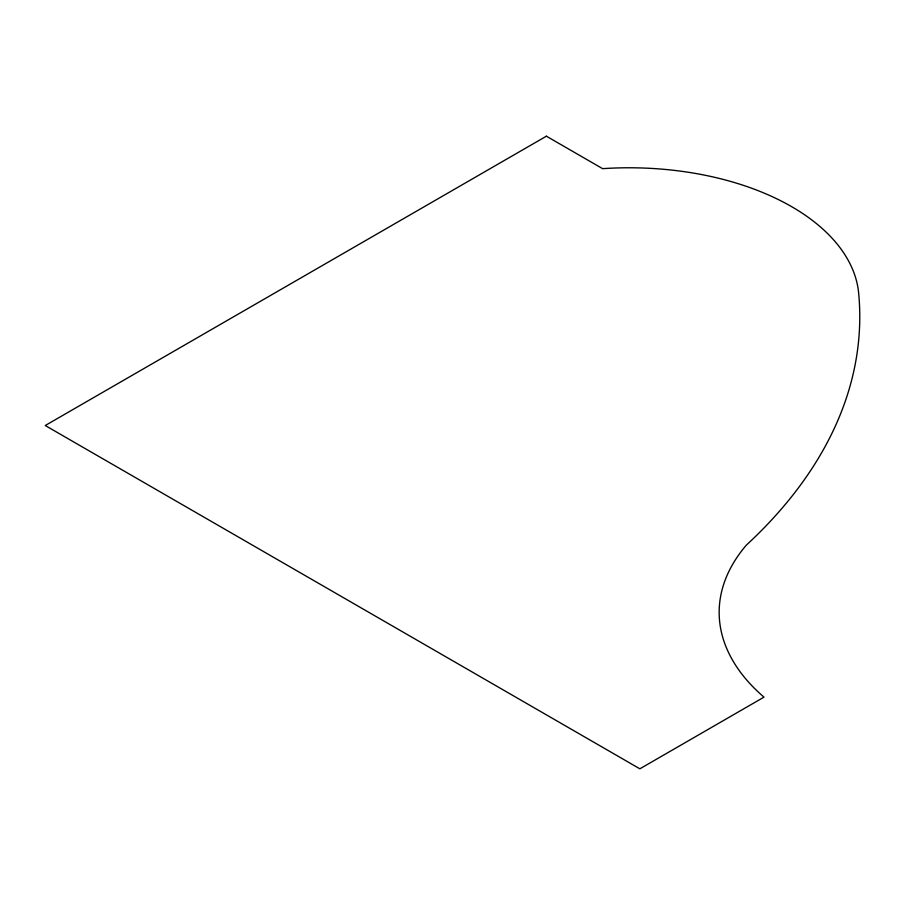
<?xml version="1.0" encoding="UTF-8"?>
<svg xmlns="http://www.w3.org/2000/svg" width="905" height="905" viewBox="0 0 905 905"><rect width="100%" height="100%" fill="white"/><g stroke="black" fill="none" stroke-linecap="round" stroke-linejoin="round"><path stroke-width="1.36" d="M546.382 136.191L45.25 425.52L639.858 768.809L763.99 697.144A262.97 151.825 0 0 1 746.308 545.172A746.659 431.074 0 0 0 858.46 291.195A230.006 132.797 0 0 0 602.606 168.658L546.382 136.191"/></g></svg>
